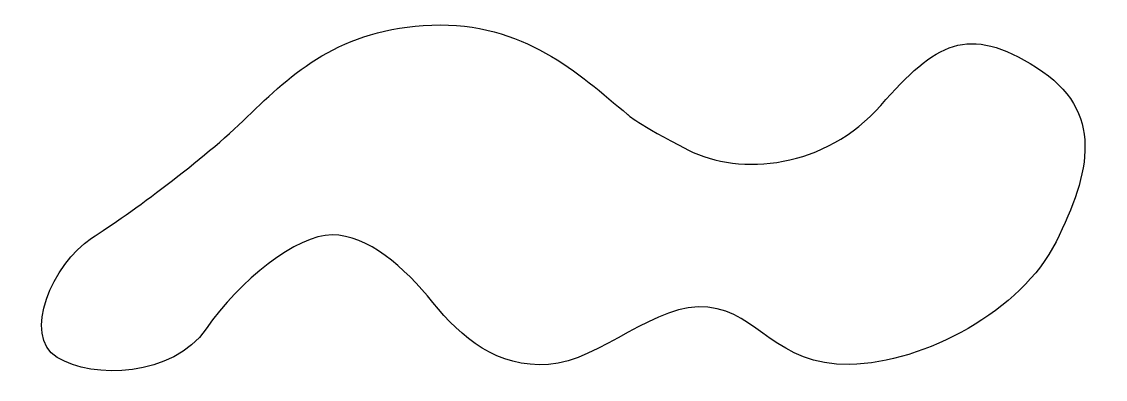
# Model space of a CAD drawing. Extents: x 77.6 to 133.2, y 139.1 to 157.4.
import ezdxf

# ---------------------------------------------------------------- set-up
doc = ezdxf.new("R2010")
doc.units = 0
doc.layers.add('LAYER_1', color=160, linetype='Continuous')

msp = doc.modelspace()

# ---------------------------------------------------------------- linework, layer by layer
at = {"layer": 'LAYER_1', "color": 7}
msp.add_open_spline([(108.718, 152.67), (106.189, 154.786), (103.367, 157.432), (98.663, 157.256), (93.96, 157.079), (91.49, 154.786), (89.197, 152.552), (86.904, 150.318), (83.2, 147.613), (81.201, 146.32), (79.202, 145.026), (77.615, 141.322), (79.437, 140.205), (81.26, 139.088), (85.375, 139.205), (87.081, 141.675), (88.786, 144.144), (91.726, 146.496), (93.548, 146.496), (95.371, 146.496), (97.252, 144.85), (98.722, 143.027), (100.192, 141.204), (102.015, 139.676), (104.661, 139.852), (107.306, 140.029), (110.188, 143.086), (112.833, 142.792), (115.479, 142.498), (116.302, 139.793), (120.124, 139.852), (123.946, 139.911), (128.943, 142.616), (130.707, 146.143), (132.471, 149.671), (133.236, 152.846), (129.708, 155.08), (126.18, 157.315), (124.534, 156.374), (121.711, 153.14), (118.889, 149.906), (114.479, 149.495), (111.834, 150.847), (109.188, 152.199), (108.718, 152.67), (108.718, 152.67)], degree=3, knots=[0, 0, 0, 0, 1, 1, 1, 2, 2, 2, 3, 3, 3, 4, 4, 4, 5, 5, 5, 6, 6, 6, 7, 7, 7, 8, 8, 8, 9, 9, 9, 10, 10, 10, 11, 11, 11, 12, 12, 12, 13, 13, 13, 14, 14, 14, 15, 15, 15, 15], dxfattribs=at)

doc.saveas('drawing.dxf')
